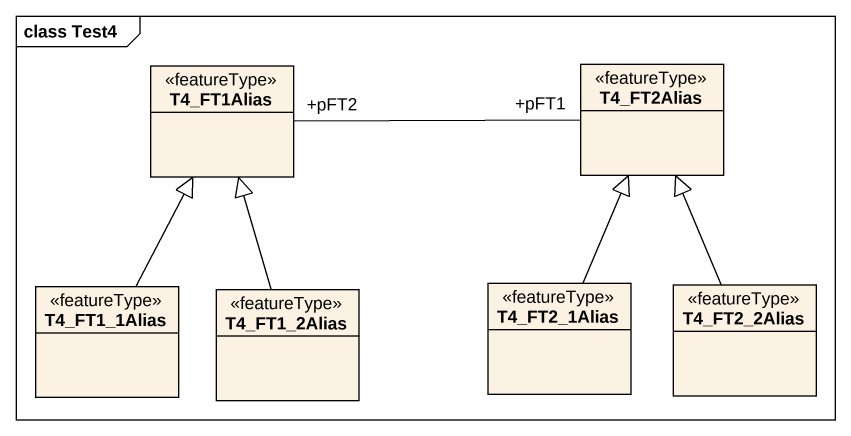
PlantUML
@startuml
mainframe class Test4
hide circle
hide empty members
class T4_FT1Alias <<featureType>>
class T4_FT2Alias <<featureType>>
class T4_FT1_1Alias <<featureType>>
class T4_FT1_2Alias <<featureType>>
class T4_FT2_1Alias <<featureType>>
class T4_FT2_2Alias <<featureType>>
T4_FT2Alias "+pFT1" -left- "+pFT2" T4_FT1Alias
T4_FT1_1Alias -up-|> T4_FT1Alias
T4_FT1_2Alias -up-|> T4_FT1Alias
T4_FT2_1Alias -up-|> T4_FT2Alias
T4_FT2_2Alias -up-|> T4_FT2Alias
@enduml
